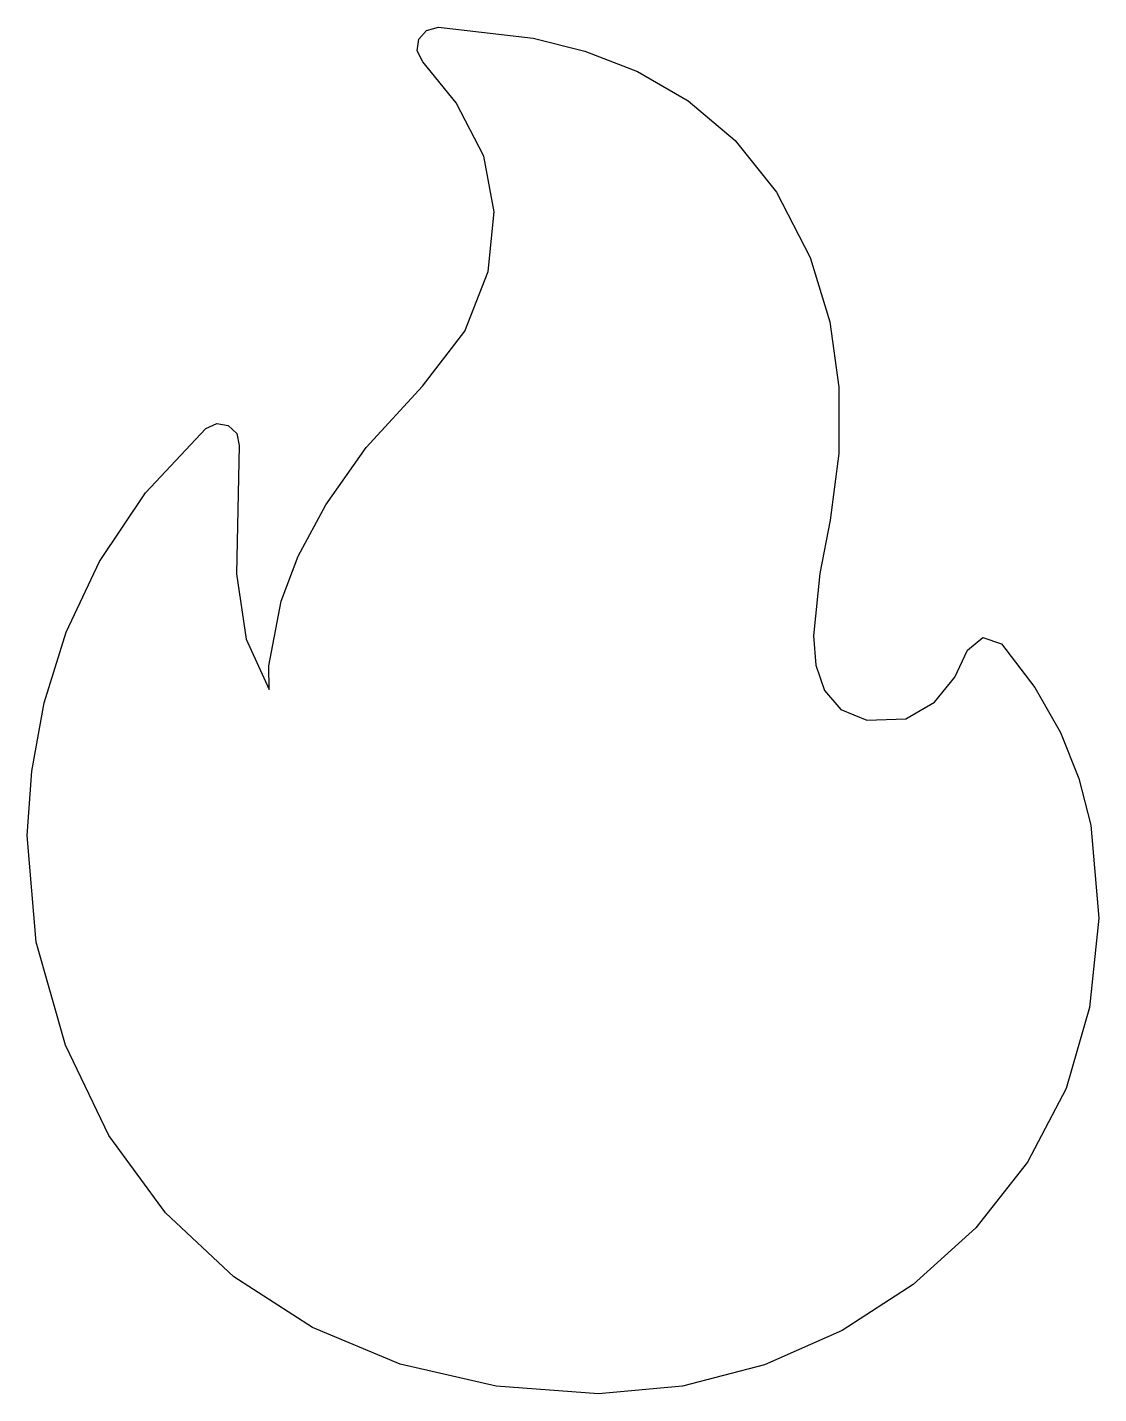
# Model space of a CAD drawing. Extents: x 4.5 to 29.4, y 1.1 to 32.8.
import ezdxf

# ---------------------------------------------------------------- set-up
doc = ezdxf.new("R2010")
doc.units = 0

msp = doc.modelspace()

# ---------------------------------------------------------------- linework, layer by layer
at = {"layer": 'Layer 1', "color": 7}
msp.add_lwpolyline([(9.408571, 23.090234), (9.342426, 20.107723), (9.571538, 18.593398), (10.101779, 17.422867), (10.094544, 17.972827), (10.37926, 19.477023), (10.774734, 20.518669), (11.415558, 21.716925), (12.359184, 23.044475), (13.663066, 24.474004), (14.64562, 25.748053), (15.191364, 27.13174), (15.328823, 28.521379), (15.086523, 29.813288), (14.450531, 31.054844), (13.673649, 32.006682), (13.544624, 32.265146), (13.582038, 32.530556), (13.755877, 32.73445), (14.036128, 32.808368), (16.233035, 32.557345), (17.440521, 32.25324), (18.657401, 31.780463), (19.836206, 31.101808), (20.929466, 30.180067), (21.889711, 28.978033), (22.669471, 27.4585), (23.128523, 25.962283), (23.341512, 24.444238), (23.336221, 22.907341), (23.140429, 21.35457), (22.900651, 20.11967), (22.750169, 18.670706), (22.807633, 17.989431), (23.006484, 17.402816), (23.386409, 16.960255), (23.987095, 16.711138), (24.892878, 16.744707), (25.564009, 17.130502), (26.032735, 17.71275), (26.3313, 18.335678), (26.684849, 18.631019), (27.119758, 18.483844), (27.895875, 17.470357), (28.489305, 16.423322), (28.917041, 15.353342), (29.196073, 14.271022), (29.375989, 12.111776), (29.164984, 10.030418), (28.621473, 8.154596), (27.723503, 6.438951), (26.522172, 4.911202), (25.068578, 3.599066), (23.413818, 2.530265), (21.60899, 1.732516), (19.705191, 1.233539), (17.753519, 1.061054), (15.374086, 1.234666), (13.148907, 1.749962), (11.107468, 2.598632), (9.279257, 3.772368), (7.693758, 5.262859), (6.38046, 7.061796), (5.368849, 9.16087), (4.688411, 11.55177), (4.483566, 14.031698), (4.587347, 15.52236), (4.877257, 17.113635), (5.389788, 18.755636), (6.161435, 20.398474), (7.228692, 21.992261), (8.628052, 23.487109), (8.887674, 23.605923), (9.151265, 23.556562), (9.348379, 23.373256), (9.408571, 23.090234), (9.408571, 23.090234)], dxfattribs=at)

doc.saveas('drawing.dxf')
